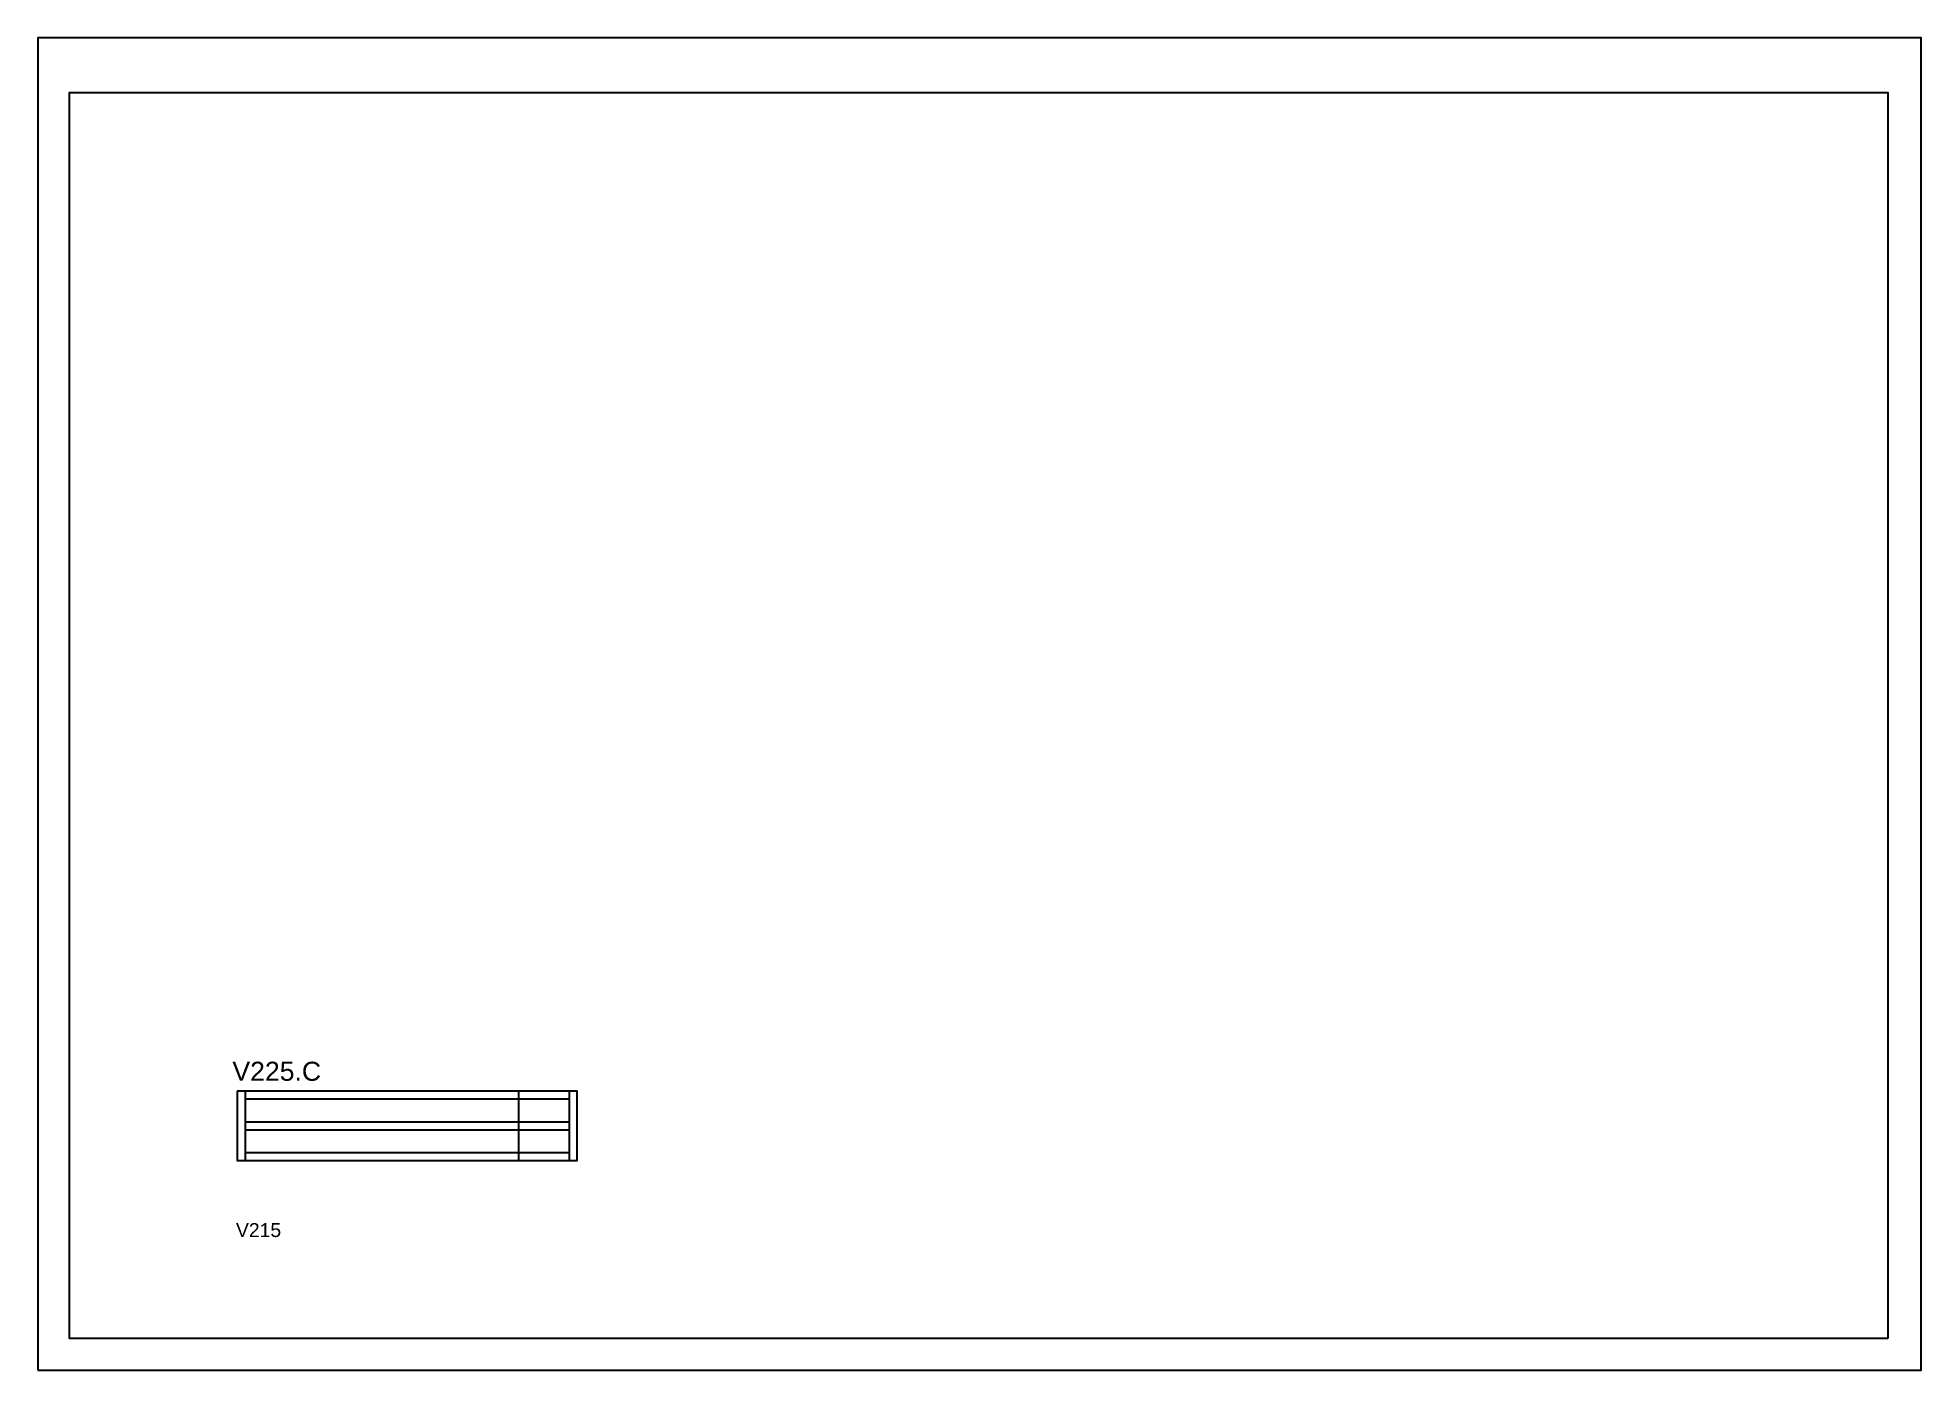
# Paper-space layout '10' of a CAD drawing. Extents: x 0 to 297, y 0 to 210.
# The model-space entities are those that its viewports show. They can reach past a viewport. Long polylines and large blocks are cut down to what shows.
import ezdxf

# ---------------------------------------------------------------- set-up
doc = ezdxf.new("R2010")
doc.units = 0
for name, color, linetype in [('5', 5, 'Continuous'), ('NOMENCLATURA', 7, 'Continuous'), ('Painéis', 200, 'Continuous'), ('SARR_2.2x7', 40, 'Continuous')]:
    doc.layers.add(name, color=color, linetype=linetype)
doc.styles.get("Standard").update_dxf_attribs({"font": 'arial.ttf'})

msp = doc.modelspace()

# ---------------------------------------------------------------- linework, layer by layer
at = {"layer": 'Painéis'}
msp.add_line((1929.1, 15744.1), (1929.1, 15804.1), dxfattribs=at)
msp.add_lwpolyline([(1685.1, 15804.1), (1685.1, 15744.1), (1979.6, 15744.1), (1979.6, 15804.1), (1685.1, 15804.1)], dxfattribs=at)
at = {"layer": 'SARR_2.2x7', "linetype": 'Continuous'}
for p, q in [((1692.1, 15804.1), (1692.1, 15744.1)), ((1972.6, 15804.1), (1972.6, 15744.1)), ((1972.6, 15797.1), (1692.1, 15797.1)), ((1692.1, 15777.6), (1972.6, 15777.6)), ((1692.1, 15770.6), (1972.6, 15770.6)), ((1692.1, 15751.1), (1972.6, 15751.1))]:
    msp.add_line(p, q, dxfattribs=at)

# ---------------------------------------------------------------- texts
at = {"layer": '5', "linetype": 'Continuous'}
msp.add_text('V215', height=12, rotation=360, dxfattribs=at).set_placement((1684, 15677.8))
at = {"layer": 'NOMENCLATURA', "linetype": 'Continuous'}
msp.add_text('V225.C', height=16.5, dxfattribs=at).set_placement((1680.9, 15813.1))

psp = doc.layouts.new('10')

# ---------------------------------------------------------------- linework, layer by layer
for points in [[(0, 0), (297, 0), (297, 210), (0, 210)], [(291.7, 5), (5, 5), (5, 201.35), (291.7, 201.35)]]:
    psp.add_lwpolyline(points, close=True)

# ---------------------------------------------------------------- viewports
at = {"layer": 'Defpoints'}
psp.add_viewport(center=(148.35, 103.17), size=(286.7, 196.3459), view_center_point=(2327.48, 16129.37), view_height=1079.0914, dxfattribs=at)

doc.saveas('drawing.dxf')
